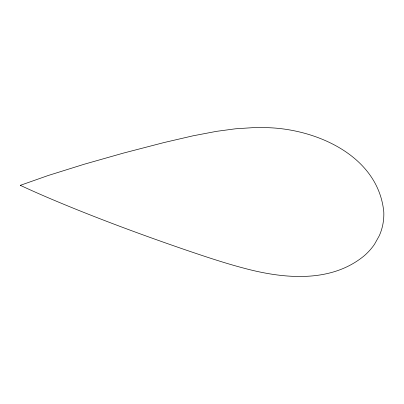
<?xml version="1.0" encoding="UTF-8"?>
<svg xmlns="http://www.w3.org/2000/svg" width="404" height="404" viewBox="0 0 404 404"><rect width="100%" height="100%" fill="white"/><g stroke="black" fill="none" stroke-linecap="round" stroke-linejoin="round"><path stroke-width="0.61" d="M20.407 185.305L48.177 175.513L84.31 164.211L123.301 153.131L163.878 142.587L193.056 135.81L216.398 131.366L235.35 128.815L254 127.588A161.231 121.498 13.1 0 1 266.696 127.644C316.797 128.836 378.402 156.191 383.8 212.065A93.435 70.412 13.1 0 1 383.3 221.786A91.395 68.872 13.1 0 1 379.27 235.759L374.493 244.304A92.077 69.387 13.1 0 1 364.595 255.464C331.315 283.3 284.093 278.861 244.89 268.438C224.7 263.156 204.914 256.484 185.168 249.768C148.329 237.108 111.736 223.695 75.609 209.126C57.015 201.586 38.501 193.829 20.321 185.33"/></g></svg>
